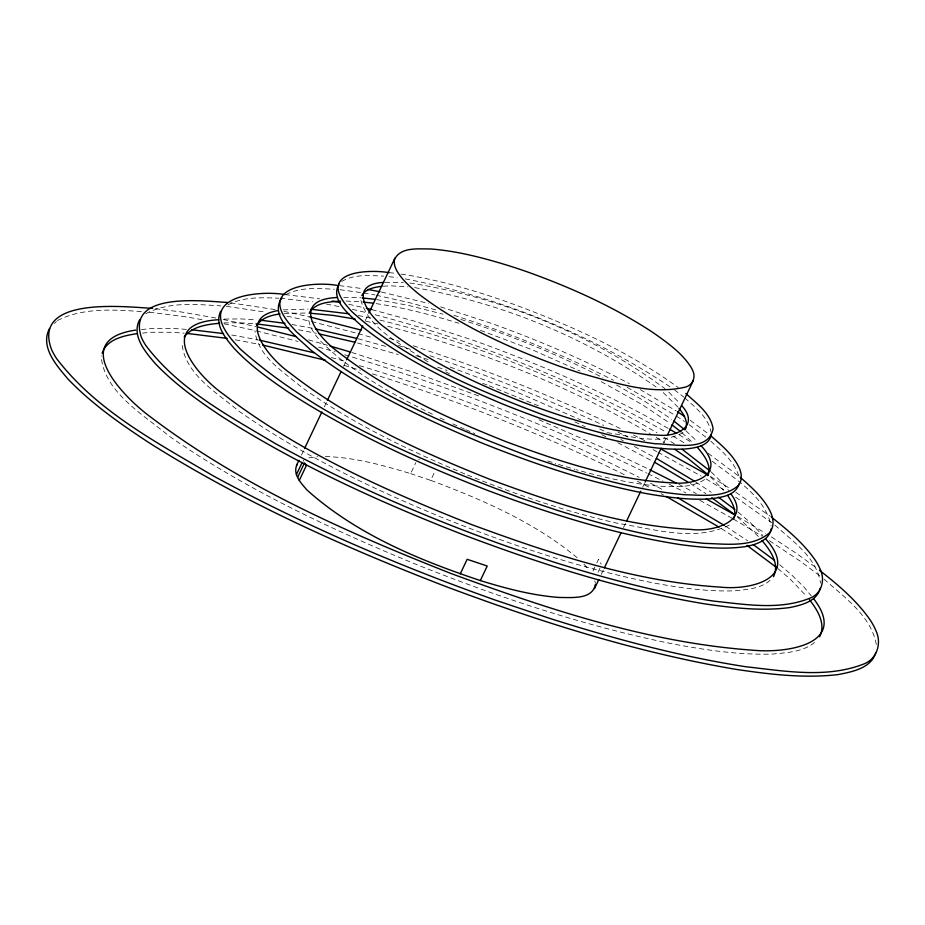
<?xml version="1.0" encoding="UTF-8"?>
<svg xmlns="http://www.w3.org/2000/svg" width="925" height="925" viewBox="0 0 925 925"><rect width="100%" height="100%" fill="white"/><g stroke="black" fill="none" stroke-linecap="round" stroke-linejoin="round"><path stroke-width="0.69" stroke-dasharray="4.62 3.47" d="M301.423 455.077L303.909 449.862M324.351 406.792L326.837 401.566M343.568 366.323L346.042 361.108M365.259 320.651L368.983 312.812M325.322 456.534C354.483 457.355 382.892 465.183 410.631 473.623L415.811 462.72M410.631 473.623L430.692 480.353L434.565 472.178M592.96 571.037L595.11 566.493M596.833 562.863L598.556 559.22L601.134 564.192M598.001 572.332L600.302 567.488M601.285 574.367L603.747 569.164M623.508 527.562L625.971 522.371M642.644 487.267L644.494 483.37M663.63 443.063L666.705 436.565M770.097 580.264C760.778 588.728 747.099 589.433 735.167 590.774C707.81 591.873 680.569 587.872 653.721 582.993C580.888 568.574 510.195 544.883 441.398 517.225C370.925 488.007 301.365 455.042 238.754 411.058C216.993 392.605 184.954 374.602 181.948 343.325M814.636 642.447C802.9 652.044 786.585 652.692 772.109 654.102C738.717 655.05 705.532 650.009 672.799 643.927C584.346 626.086 498.436 597.319 414.77 563.822C329.497 528.614 245.264 489.059 169.298 436.265C144.254 415.082 103.635 392.281 101.183 355.778M54.263 323.449L56.39 321.507M682.985 432.565C660.173 445.387 632.076 436.311 607.852 432.761M704.561 479.555C691.079 488.516 673.793 486.677 658.415 486.134C630.561 483.625 603.227 477.242 576.344 469.75M341.683 281.489C354.148 273.916 369.699 275.627 383.644 276.101M729.258 525.088C694.548 542.327 653.489 528.869 617.357 523.261C565.614 511.513 515.213 494.401 466.084 474.456M285.941 294.624C300.671 286.808 318.292 288.473 334.399 289.213M227.874 304.915C243.321 296.624 261.821 297.549 278.841 298.208M145.699 313.772C168.593 301.492 195.869 304.313 220.867 305.909M57.466 320.524C83.574 307.273 114.18 309.736 142.519 311.632M308.858 457.852L317.795 456.719M283.27 309.898L308.071 309.089M284.252 313.367L307.655 313.008M141.421 329.543L152.879 328.41L173.472 328.433L187.417 329.45M142.462 333.104L151.052 332.26L171.657 332.272L184.202 333.197M385.112 282.345L403.346 282.356M383.285 286.183L391.044 285.813L408.029 286.854M343.695 297.307L360.889 297.769M224.324 319.079L241.182 318.917L256.445 319.911M223.896 322.906L239.355 322.756L256.017 323.842M346.089 301.007L361.698 301.908M285.027 294.589L319.692 298.821M280.229 298.301L312.823 301.828M149.376 312.199L186.781 316.94L204.702 320.177M389.067 272.655L395.808 273.326M409.856 283.015C501.269 297.411 590.508 333.694 665.006 388.72M339.452 285.628L362.6 288.623M389.078 276.702L397.207 277.593M339.926 289.698L362.311 292.739M230.579 302.833L275.789 309.69M155.354 308.661L181.358 311.979L216.404 318.108M226.486 306.337L266.493 312.245M401.08 274.101C437.652 279.547 473.276 289.999 508.103 302.255C567.696 324.074 626.653 350.043 678.198 387.517M414.654 287.606C500.795 302.741 584.415 336.781 656.079 386.974M405.254 278.876C500.055 297.237 591.988 334.341 672.174 388.234M376.695 299.573L407.844 305.25L442.959 314.153M376.174 303.631C404.283 307.736 431.825 314.997 458.95 323.299M363.71 292.971L374.879 294.936M326.479 304.14L340.123 306.765M291.953 324.502L312.685 328.306M298.417 329.762L316.396 333.312M231.747 335.012L257.693 339.764M235.366 339.81L260.006 344.493M381.331 292.011L428.553 303.469M283.929 311.332L308.233 316.547M358.299 315.506L371.665 318.223M365.826 321.252L378.059 323.947M223.226 319.495L255.924 326.594M376.255 295.225L411.498 303.18L438.82 310.777M352.379 309.32L367.132 312.812M286.935 316.153L310.199 321.206M224.058 323.819L254.872 330.514M348.76 304.267L363.629 307.655M379.886 320.108C477.034 343.799 570.887 381.828 656.935 432.773M387.783 326.271C479.589 349.893 568.459 385.864 650.287 433.767M375.157 314.754C476.363 341.279 574.471 380.464 665.642 431.836M311.563 321.542L356.703 333.22M256.271 330.861L298.047 341.441M371.815 309.597L413.672 320.929L473.149 340.25C540.466 364.358 606.372 392.94 668.44 428.541M357.917 338.735L385.552 346.355M357.478 342.967L398.282 354.553M358.091 333.601L373.087 337.856M331.323 357.536L346.019 361.571M318.605 347.118L335.07 351.847M308.464 339.845L327.415 345.268M558.515 464.454L574.968 469.345M359.432 365.606C455.701 394.547 549.496 431.929 639.175 477.369M344.192 365.421L360.288 370.254M372.347 373.885L376.371 375.087C461.933 402.202 545.634 435.444 625.971 475.508M344.69 354.749C448.301 386.014 549.415 425.65 646.714 473.057M440.589 306.857L490.238 322.975C537.934 339.972 584.588 359.998 629.382 383.632M388.974 338.226L399.565 341.475M351.766 352.448L415.961 373.157L481.312 396.906M418.794 459.482L419.418 459.679M453.874 315.309C508.681 332.676 562.203 354.229 613.46 380.256M460.777 319.449C509.698 334.873 557.417 354.229 602.996 377.782M413.244 345.765L453.389 359.339C510.334 379.585 566.366 402.514 620.791 428.842M398.305 345.441L412.03 349.893M415.926 355.616L430.333 360.288M547.658 460.939L555.798 463.575M480.445 330.341L532.303 349.8L579.975 371.064M429.836 355.709C489.013 375.804 547.207 398.872 603.759 425.477M450.186 367.052L518.092 392.628L580.565 419.869M437.733 367.213L447.029 370.439M430.692 480.353C482.85 499.835 535.274 522.579 578.275 558.665M482.665 383.343L487.914 385.286M489.209 385.794L541.067 406.873M464.789 473.912C407.971 450.163 352.009 423.176 301.758 387.297C283.674 371.885 257.717 356.634 254.965 330.757M465.761 429.72L474.826 433.559M538.974 419.753L611.818 451.643L647.28 468.478M452.845 423.881L459.309 426.807M460.592 427.385L464.477 429.142M617.981 432.172L628.098 437.12M599.735 428.957L607.274 432.646M574.899 421.892L585.132 426.737M432.414 414.238C398.86 397.692 365.826 379.435 336.561 355.952C325.01 345.198 309.389 333.833 308.303 316.708M440.034 417.915L446.382 420.967M647.974 473.681L663.075 481.185M669.365 484.307L685.876 492.898M637.348 481.22L649.905 487.695M678.892 484.365L696.352 493.615M620.837 439.502L623.3 440.751M601.747 434.623L606.673 437.12M617.773 442.728L653.316 461.552M633.521 435.004L645.049 440.843M601.169 381.632L642.123 404.595L669.769 423.13M445.804 371.838L449.55 373.792M699.901 500.333L732.126 518.278M653.027 449.596L656.715 451.573M657.941 452.233L701.115 476.051M650.495 483.174L664.173 490.516M661.097 493.684L663.583 495.025M634.365 446.474L653.929 457.042M627.15 387.309L675.204 415.325M640.262 389.598L676.314 410.989M616.57 384.997L643.95 400.745L671.585 419.279M737.607 516.485L765.391 533.205M733.352 518.983L762.269 536.303M706.076 478.907L725.096 490.539M673.03 436.137L683.957 442.67M679.135 434.773L691.9 442.659M427.905 361.918C403.786 345.198 369.85 330.792 360.912 300.509M769.438 540.709L799.339 560.573L819.585 575.604M710.724 476.653L731.062 489.198M725.605 526.209L747.643 540.79M721.407 528.58L741.226 541.507M695.727 481.971L711.221 492.262M690.304 483.555L705.833 493.661M676.406 416.088L684.581 421.546M663.942 437.236L674.464 443.942M656.288 437.363L664.462 442.578M771.369 536.847L795.939 553.081L817.353 568.551M735.837 492.273L770.409 516.381M708.249 453.319L739.156 476.398M735.641 497.153L771.623 522.648M690.27 420.332L708.943 434.311M712.308 461.228C734.519 478.896 765.044 496.112 771.08 526.013M689.148 424.714L706.538 437.641M674.383 389.783L683.772 397.091M824.013 579.108C844.606 597.504 871.859 616.408 876.449 645.5M774.907 525.123C792.725 541.264 816.787 557.648 820.521 583.132M779.694 564.736L791.592 574.853L804.38 587.525L811.237 595.839M777.867 568.574L789.777 578.703L806.843 596.567M738.069 512.08L750.499 522.764L762.882 535.54M737.271 516.809L759.309 537.252M710.758 441.202C722.113 451.134 734.415 461.841 739.121 476.687M711.232 472.004L722.957 483.486L728.634 490.528M710.412 476.722L723.558 490.342M684.812 397.9C695.195 407.486 708.55 417.395 711.036 432.183M685.818 430.668L697.473 441.711M681.933 432.703L692.894 442.74M668.787 392.108L680.106 403.624M663.179 392.57L678.291 407.462M583.906 564.123L588.346 569.153M303.77 461.274L303.365 460.222M594.833 580.854L595.388 583.363"/><path stroke-width="1.39" d="M595.307 584.519C592.567 599.92 571.13 597.377 559.428 597.481C532.442 595.492 506.102 588.531 480.318 580.565C418.412 559.879 356.09 534.026 307.054 490.065C301.261 483.393 292.115 473.993 297.203 464.257M685.564 429.223C688.512 421.719 683.621 414.088 679.043 408.411M707.833 475.623C712.181 465.148 703.763 455.042 697.485 447.434M711.244 434.588C709.359 445.85 695.727 447.85 686.385 448.903C669.295 450.024 652.229 447.712 635.417 444.821C589.456 436.103 544.906 421.118 501.604 403.578C452.845 382.962 404.317 359.86 362.565 326.872C351.939 316.408 329.531 301.145 338.92 284.067M733.652 519.156C737.179 510.889 732.068 502.194 727.617 495.372M739.121 483.648C735.572 496.401 719.407 497.685 708.411 498.991C687.24 500.067 666.139 497.072 645.349 493.383C588.751 482.376 533.852 463.945 480.457 442.416C420.736 417.291 361.236 389.309 309.875 349.303C297.954 337.209 268.1 317.46 281.917 297.711M220.659 311.262C214.149 324.883 225.712 338.365 233.979 348.228C250.27 365.583 269.695 379.562 289.375 392.79C351.165 432.657 418.331 463.494 486.747 490.077C549.346 513.653 613.553 534.118 679.771 544.513C701.913 547.45 724.483 549.878 746.706 546.398C756.685 544.351 769.253 540.188 771.253 528.684M773.485 576.703C779.983 563.718 770.12 550.109 761.934 540.466M102.12 353.304C106.629 339.186 123.858 335.706 136.727 333.659M819.619 636.77C826.233 623.924 817.342 609.737 809.41 599.689M139.687 319.622C131.153 335.671 145.398 351.974 155.273 363.583C175.276 384.569 199.083 401.381 223.168 417.325C299.596 465.888 382.441 503.466 466.755 536.084C544.455 565.233 624.063 590.601 706.11 604.083C733.698 607.979 761.784 611.275 789.58 607.575C801.316 605.204 816.81 601.574 820.255 588.254M49.511 328.514C39.763 347.106 56.899 365.918 68.242 379.308C92.396 404.398 121.129 424.425 150.139 443.445C242.905 501.789 343.302 546.976 445.376 586.346C539.911 621.727 636.678 652.564 736.381 669.423C770.028 674.36 804.253 678.568 838.235 674.568C852.041 671.816 870.598 668.474 875.628 653.166M296.462 465.518L298.948 460.303M304.522 448.556L321.877 412.007M327.45 400.259L341.094 371.549M346.667 359.802L362.785 325.866M368.983 312.812L395.01 257.994M296.405 474.583L302.163 462.477M297.607 477.416L304.498 462.893L304.776 463.437M299.295 480.422L306.198 465.888L304.972 463.807M460.268 573.824L467.171 559.29L487.221 566.031L480.318 580.565M594.497 588.658L598.81 579.559M604.372 567.869L621.033 532.765M626.595 521.064L640.782 491.163M645.107 482.064L661.155 448.267M667.33 435.27L693.253 380.672M361.814 295.549C365.942 288.635 374.683 287.282 381.99 286.253M309.644 312.118C316.431 302.452 329.67 301.712 340.469 301.192M256.641 325.38C261.821 317.761 271.349 315.067 280.044 313.933M184.179 337.001C192.446 326.224 207.073 324.444 219.688 323.241M277.662 310.661C233.84 318.373 271.603 360.553 290.288 373.18C350.355 419.95 420.482 451.747 490.828 479.705C555.347 503.466 621.924 525.897 691.125 529.401C711.972 532.337 752.245 521.735 730.889 493.927M135.686 330.098C67.629 340.123 123.638 397.565 151.446 417.626C241.691 485.903 346.297 532.176 450.995 573.5C548.583 609.286 648.98 642.875 753.332 650.24C785.579 653.339 848.953 644.725 813.815 598.961M383.817 282.403C346.193 284.148 368.289 316.396 386.026 328.363C426.783 360.796 474.641 382.915 522.729 402.144C566.285 418.227 611.344 433.501 658.149 435.12C677.482 437.317 699.971 425.292 681.609 405.52M336.677 297.538C289.872 299.827 316.269 336.411 338.388 352.101C388.558 391.472 447.238 418.25 506.148 441.722C559.937 461.54 615.483 480.306 673.215 482.896C699.751 485.394 725.79 471.311 700.861 445.538M218.693 319.715C154.186 323.449 195.129 374.567 224.289 394.825C298.613 451.712 385.02 490.308 471.577 524.567C551.739 554.006 634.307 581.709 720.136 587.097C752.811 590.659 800.345 577.107 765.507 538.755M336.723 285.339C318.42 282.021 266.62 284.137 283.015 314.477C286.484 320.952 291.56 326.409 296.497 331.774C363.201 391.414 448.22 425.708 530.881 457.077L561.81 467.472C601.793 479.902 642.586 490.84 684.407 494.725C702.318 495.095 723.974 498.297 738.474 485.371C742.359 480.41 741.827 473.658 739.364 468.189C733.305 455.042 721.72 445.295 711.001 436.022M310.904 309.239L348.887 313.806M309.077 313.089L333.555 315.448L355.131 319.079M285.027 294.589C263.671 290.681 205.419 294.162 224.197 328.572C228.302 336.226 234.326 342.666 240.188 348.991C320.119 419.846 421.673 460.5 520.37 497.939L557.417 510.38C605.378 525.319 654.287 538.466 704.422 543.368C725.963 543.923 751.805 547.935 769.531 532.835C774.237 527.1 773.705 519.122 770.803 512.681C764.235 498.309 751.747 487.521 740.185 477.242M256.017 323.842L288.739 328.121M191.602 329.762L223.573 333.59M186.989 333.405L227.192 338.388M152.613 308.383C125.222 306.892 31.381 295.734 51.546 349.546C52.956 352.656 54.656 355.639 56.518 358.495C96.674 411.035 157.181 442.763 213.051 475.762C303.319 525.018 398.143 565.568 494.991 599.99L550.722 618.709C614.501 638.84 679.297 656.392 745.457 666.694C784.62 671.018 826.696 678.777 864.493 663.722C877.432 658.288 881.664 642.887 876.01 630.827C874.472 627.092 872.495 623.554 870.298 620.178C856.689 600.487 838.2 584.912 819.492 570.274M389.067 272.655C373.33 269.811 326.745 269.73 340.666 296.994C343.533 302.487 347.777 307.123 351.916 311.667C406.052 360.796 475.404 389.171 542.929 414.828C550.213 417.406 557.544 419.892 564.898 422.262C594.405 431.628 624.468 439.699 655.212 443.757C672.163 443.699 708.781 452.926 713.082 428.691C710.735 413.336 696.352 403.242 685.818 393.46M362.207 297.919L375.377 299.365M363.016 302.047L373.55 303.203M227.781 302.487C203.303 301.087 125.823 291.294 141.444 337.544C142.67 340.296 144.161 342.921 145.792 345.453C178.964 389.333 229.088 416.053 275.477 443.642C349.823 484.573 428.021 518.231 507.929 546.675L553.809 562.088C606.222 578.587 659.49 592.948 713.892 601.134C745.966 604.464 780.631 610.673 811.329 597.585C822.048 592.636 825.054 579.628 820.336 569.546C819.03 566.401 817.365 563.418 815.526 560.562C803.79 543.426 787.661 529.979 771.508 517.191M260.619 320.189L285.039 323.334M368.034 289.456L380.002 291.757M332.202 300.995L340.504 302.614M315.46 328.884L356.53 338.365M319.16 333.89L354.703 342.204M259.081 340.053L313.957 352.772M262.758 345.071L325.496 360.288M366.335 308.268L371.815 309.597M309.574 316.859L361.143 330.086M257.289 326.918L295.907 336.561M330.121 346.042L350.413 352.032M649.801 469.75L676.36 483.104M706.295 498.922L735.097 515.063M666.069 496.355L719.037 527.111M660.404 448.671L708.238 475.23M677.852 497.847L724.414 525.469M656.368 458.372L694.525 481.22M654.542 462.211L687.911 482.052M669.631 429.235L676.753 433.386M677.505 411.741L684.5 416.389M753.389 544.686L774.271 560.226M746.972 545.415L776.78 567.661M718.355 497.164L734.855 509.536M711.776 497.743L735.202 515.028M682.199 449.342L710.238 471.126M674.845 449.33L688.119 458.58L708.411 474.976M673.816 421.014L684.789 429.767M671.989 424.864L680.904 431.802M394.455 259.59C393.726 263.567 394.975 267.522 396.929 270.956C402.178 279.974 410.272 286.923 418.158 293.583C460.245 325.947 509.363 347.823 558.92 366.069L578.969 372.81C613.344 381.99 650.148 395.703 685.899 386.974C692.732 384.881 695.947 377.088 692.813 370.786C692.27 369.468 691.622 368.196 690.894 366.971C681.482 352.471 666.913 342.366 653.004 332.561C614.246 307.042 571.65 287.814 528.059 272.147C521.839 269.95 515.572 267.857 509.282 265.868C483.509 257.902 457.17 250.929 430.171 248.941C418.389 249.126 400.467 246.651 394.455 259.59"/></g></svg>
